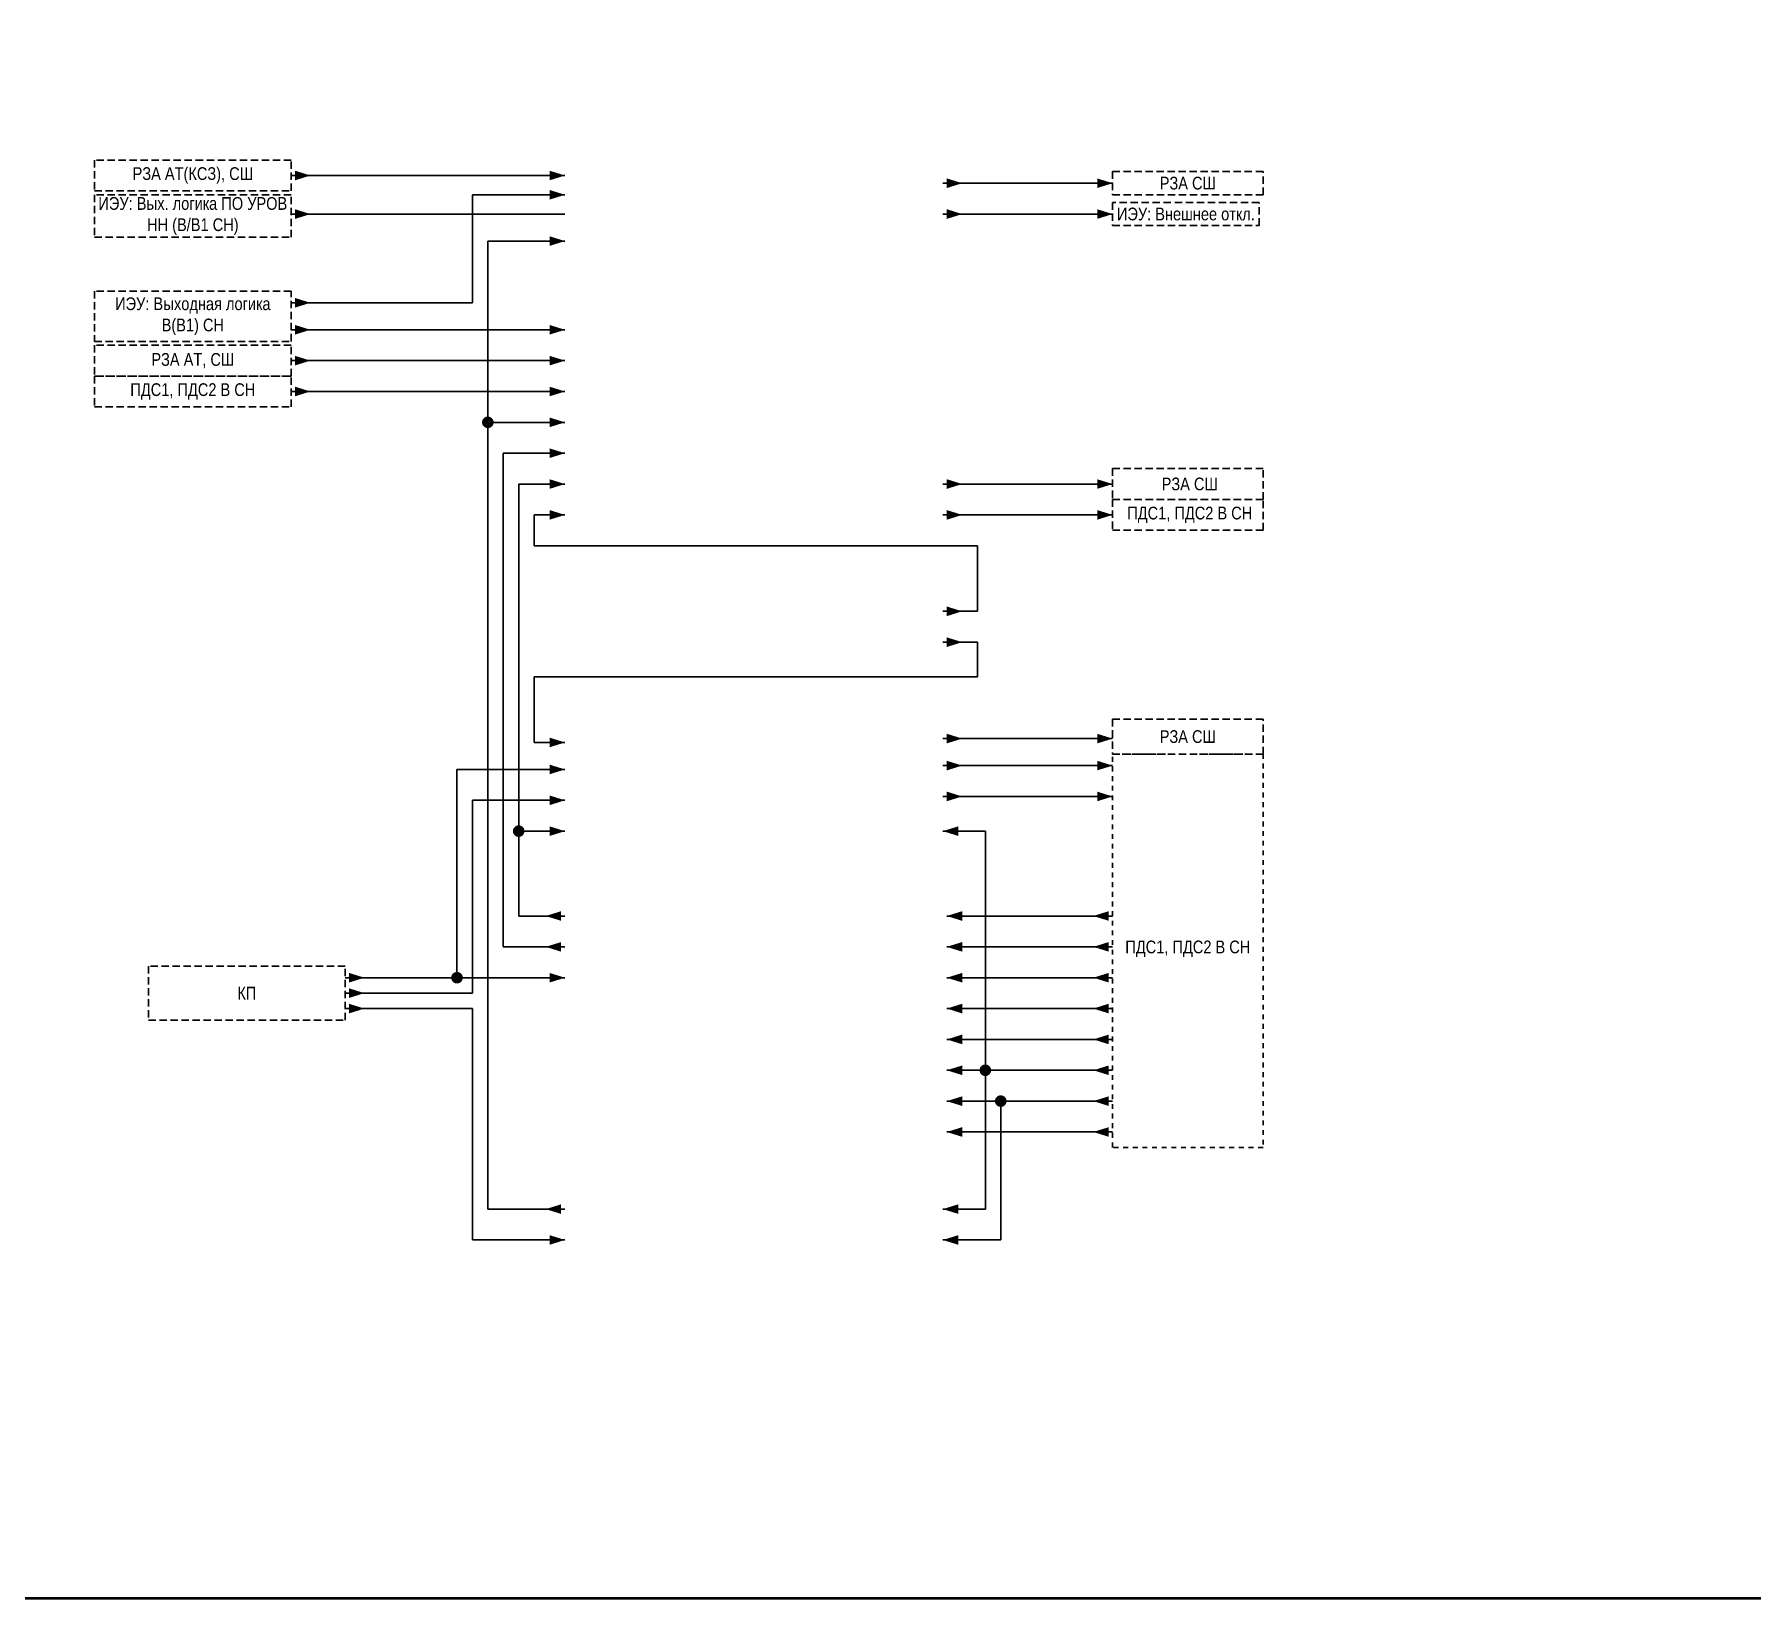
# Model space of a CAD drawing. Header units: millimetres. Extents: x 25558 to 49929, y 1902 to 19390.
# Drawn here: x 44072.4 to 44517.7, y 14521 to 14926.6 of the extents above; entities that cross this region are included whole.
import ezdxf

# ---------------------------------------------------------------- set-up
doc = ezdxf.new("R2010")
doc.units = ezdxf.units.MM
doc.linetypes.add('JIS_02_1.2', pattern=[2.5, 1.25, -1.25])
doc.linetypes.add('штриховая2', pattern=[9.525, 6.35, -3.175])
for name, color, linetype, lineweight in [('Основная', 7, 'Continuous', 30), ('Отключение_включение', 1, 'Continuous', 30), ('Тонкая', 7, 'Continuous', 5), ('Цепи внешние', 84, 'Continuous', 30), ('Цепи внутренние', 5, 'Continuous', 30)]:
    doc.layers.add(name, color=color, linetype=linetype, lineweight=lineweight)
doc.styles.add('Narrow', font='ARIALN.TTF')

# ---------------------------------------------------------------- blocks, each defined once
blk = doc.blocks.new('Point')
at = {"layer": 'Основная', "color": 0, "const_width": 1.5}
blk.add_lwpolyline([(-0.75, 0, 1), (0.75, 0, 1)], format="xyb", close=True, dxfattribs=at)

msp = doc.modelspace()

# ---------------------------------------------------------------- linework, layer by layer
at = {"layer": 'Основная', "color": 5}
msp.add_lwpolyline([(44190, 14622), (44210, 14622)], dxfattribs=at)
at = {"layer": 'Отключение_включение'}
for p, q in [((44308, 14888), (44352, 14888)), ((44308, 14880), (44352, 14880)), ((44352, 14802), (44308, 14802)), ((44182, 14736), (44210, 14736)), ((44352, 14737), (44308, 14737)), ((44186, 14728), (44186, 14678)), ((44186, 14728), (44210, 14728)), ((44352, 14729), (44308, 14729)), ((44210, 14682), (44186, 14682))]:
    msp.add_line(p, q, dxfattribs=at)
for points in [[(44313, 14888, 0, 2.5, 0), (44309, 14888, 0, 0, 0)], [(44352, 14888, 0, 2.5, 0), (44348, 14888, 0, 0, 0)], [(44313, 14880, 0, 2.5, 0), (44309, 14880, 0, 0, 0)], [(44352, 14880, 0, 2.5, 0), (44348, 14880, 0, 0, 0)], [(44313, 14802, 0, 2.5, 0), (44309, 14802, 0, 0, 0)], [(44352, 14802, 0, 2.5, 0), (44348, 14802, 0, 0, 0)], [(44313, 14737, 0, 2.5, 0), (44309, 14737, 0, 0, 0)], [(44352, 14737, 0, 2.5, 0), (44348, 14737, 0, 0, 0)], [(44313, 14729, 0, 2.5, 0), (44309, 14729, 0, 0, 0)], [(44352, 14729, 0, 2.5, 0), (44348, 14729, 0, 0, 0)], [(44210, 14682, 0, 2.5, 0), (44206, 14682, 0, 0, 0)]]:
    msp.add_lwpolyline(points, format="xyseb", dxfattribs=at)
for points in [[(44182, 14682), (44182, 14736)], [(44153, 14682), (44186, 14682)], [(44153, 14678), (44186, 14678)]]:
    msp.add_lwpolyline(points, dxfattribs=at)
at = {"layer": 'Отключение_включение', "ltscale": 0.3}
for points in [[(44210, 14736, 0, 2.5, 0), (44206, 14736, 0, 0, 0)], [(44210, 14728, 0, 2.5, 0), (44206, 14728, 0, 0, 0)], [(44158, 14682, 0, 2.5, 0), (44154, 14682, 0, 0, 0)], [(44158, 14678, 0, 2.5, 0), (44154, 14678, 0, 0, 0)]]:
    msp.add_lwpolyline(points, format="xyseb", dxfattribs=at)
at = {"layer": 'Тонкая', "color": 3, "lineweight": 50}
msp.add_lwpolyline([(44543, 14521), (43949, 14521), (43949, 15361), (44543, 15361)], close=True, dxfattribs=at)
at = {"layer": 'Цепи внешние', "ltscale": 0.3}
for p, q in [((44210, 14890), (44139, 14890)), ((44210, 14842), (44139, 14842)), ((44210, 14834), (44139, 14834)), ((44352, 14810), (44308, 14810)), ((44352, 14744), (44308, 14744)), ((44319, 14720), (44308, 14720)), ((44319, 14658), (44319, 14720)), ((44186, 14674), (44153, 14674)), ((44186, 14614), (44186, 14674)), ((44319, 14622), (44319, 14658))]:
    msp.add_line(p, q, dxfattribs=at)
at = {"layer": 'Цепи внешние'}
for p, q in [((44323, 14650), (44323, 14614)), ((44323, 14614), (44308, 14614))]:
    msp.add_line(p, q, dxfattribs=at)
at = {"layer": 'Цепи внешние', "linetype": 'штриховая2', "ltscale": 0.3}
for points in [[(44139, 14894), (44088, 14894), (44088, 14886), (44139, 14886)], [(44391, 14891), (44352, 14891), (44352, 14885), (44391, 14885)], [(44139, 14846), (44088, 14846), (44088, 14838), (44139, 14838)], [(44139, 14838), (44088, 14838), (44088, 14830), (44139, 14830)], [(44391, 14814), (44352, 14814), (44352, 14806), (44391, 14806)], [(44391, 14806), (44352, 14806), (44352, 14798), (44391, 14798)], [(44391, 14749), (44352, 14749), (44352, 14740), (44391, 14740)], [(44153, 14685), (44102, 14685), (44102, 14671), (44153, 14671)]]:
    msp.add_lwpolyline(points, close=True, dxfattribs=at)
at = {"layer": 'Цепи внешние', "ltscale": 0.3}
for points in [[(44144, 14890, 0, 2.5, 0), (44140, 14890, 0, 0, 0)], [(44210, 14890, 0, 2.5, 0), (44206, 14890, 0, 0, 0)], [(44144, 14842, 0, 2.5, 0), (44140, 14842, 0, 0, 0)], [(44210, 14842, 0, 2.5, 0), (44206, 14842, 0, 0, 0)], [(44144, 14834, 0, 2.5, 0), (44140, 14834, 0, 0, 0)], [(44210, 14834, 0, 2.5, 0), (44206, 14834, 0, 0, 0)], [(44313, 14810, 0, 2.5, 0), (44309, 14810, 0, 0, 0)], [(44352, 14810, 0, 2.5, 0), (44348, 14810, 0, 0, 0)], [(44313, 14744, 0, 2.5, 0), (44309, 14744, 0, 0, 0)], [(44352, 14744, 0, 2.5, 0), (44348, 14744, 0, 0, 0)], [(44308, 14720, 0, 2.5, 0), (44312, 14720, 0, 0, 0)], [(44309, 14698, 0, 2.5, 0), (44313, 14698, 0, 0, 0)], [(44347, 14698, 0, 2.5, 0), (44351, 14698, 0, 0, 0)], [(44309, 14690, 0, 2.5, 0), (44313, 14690, 0, 0, 0)], [(44347, 14690, 0, 2.5, 0), (44351, 14690, 0, 0, 0)], [(44309, 14682, 0, 2.5, 0), (44313, 14682, 0, 0, 0)], [(44347, 14682, 0, 2.5, 0), (44351, 14682, 0, 0, 0)], [(44158, 14674, 0, 2.5, 0), (44154, 14674, 0, 0, 0)], [(44309, 14674, 0, 2.5, 0), (44313, 14674, 0, 0, 0)], [(44347, 14674, 0, 2.5, 0), (44351, 14674, 0, 0, 0)], [(44309, 14666, 0, 2.5, 0), (44313, 14666, 0, 0, 0)], [(44347, 14666, 0, 2.5, 0), (44351, 14666, 0, 0, 0)], [(44309, 14658, 0, 2.5, 0), (44313, 14658, 0, 0, 0)], [(44347, 14658, 0, 2.5, 0), (44351, 14658, 0, 0, 0)], [(44309, 14650, 0, 2.5, 0), (44313, 14650, 0, 0, 0)], [(44347, 14650, 0, 2.5, 0), (44351, 14650, 0, 0, 0)], [(44309, 14642, 0, 2.5, 0), (44313, 14642, 0, 0, 0)], [(44347, 14642, 0, 2.5, 0), (44351, 14642, 0, 0, 0)], [(44308, 14622, 0, 2.5, 0), (44312, 14622, 0, 0, 0)], [(44210, 14614, 0, 2.5, 0), (44206, 14614, 0, 0, 0)], [(44308, 14614, 0, 2.5, 0), (44312, 14614, 0, 0, 0)]]:
    msp.add_lwpolyline(points, format="xyseb", dxfattribs=at)
at = {"layer": 'Цепи внешние', "linetype": 'JIS_02_1.2'}
msp.add_lwpolyline([(44352, 14740), (44391, 14740), (44391, 14638), (44352, 14638)], close=True, dxfattribs=at)
at = {"layer": 'Цепи внешние', "ltscale": 0.3}
for points in [[(44352, 14698), (44309, 14698)], [(44352, 14690), (44309, 14690)], [(44352, 14682), (44309, 14682)], [(44352, 14674), (44309, 14674)], [(44352, 14666), (44309, 14666)], [(44319, 14622), (44308, 14622)], [(44186, 14614), (44210, 14614)]]:
    msp.add_lwpolyline(points, dxfattribs=at)
at = {"layer": 'Цепи внешние'}
for points in [[(44352, 14658), (44309, 14658)], [(44352, 14650), (44309, 14650)], [(44352, 14642), (44309, 14642)]]:
    msp.add_lwpolyline(points, dxfattribs=at)
at = {"layer": 'Цепи внутренние', "ltscale": 0.3}
for p, q in [((44210, 14885), (44186, 14885)), ((44186, 14857), (44186, 14885)), ((44210, 14880), (44139, 14880)), ((44190, 14826), (44190, 14873)), ((44190, 14873), (44210, 14873)), ((44139, 14857), (44186, 14857)), ((44210, 14850), (44139, 14850)), ((44190, 14622), (44190, 14826)), ((44190, 14826), (44210, 14826)), ((44194, 14690), (44194, 14818)), ((44194, 14818), (44210, 14818)), ((44198, 14720), (44198, 14810)), ((44198, 14810), (44210, 14810)), ((44202, 14802), (44210, 14802)), ((44202, 14802), (44202, 14794)), ((44317, 14794), (44202, 14794)), ((44317, 14794), (44317, 14777)), ((44308, 14777), (44317, 14777)), ((44308, 14769), (44317, 14769)), ((44317, 14769), (44317, 14760)), ((44317, 14769), (44317, 14769)), ((44317, 14760), (44202, 14760)), ((44202, 14760), (44202, 14743)), ((44202, 14743), (44210, 14743)), ((44210, 14720), (44198, 14720)), ((44210, 14690), (44194, 14690))]:
    msp.add_line(p, q, dxfattribs=at)
for points in [[(44210, 14885, 0, 2.5, 0), (44206, 14885, 0, 0, 0)], [(44144, 14880, 0, 2.5, 0), (44140, 14880, 0, 0, 0)], [(44210, 14873, 0, 2.5, 0), (44206, 14873, 0, 0, 0)], [(44144, 14857, 0, 2.5, 0), (44140, 14857, 0, 0, 0)], [(44144, 14850, 0, 2.5, 0), (44140, 14850, 0, 0, 0)], [(44210, 14850, 0, 2.5, 0), (44206, 14850, 0, 0, 0)], [(44210, 14826, 0, 2.5, 0), (44206, 14826, 0, 0, 0)], [(44210, 14818, 0, 2.5, 0), (44206, 14818, 0, 0, 0)], [(44210, 14810, 0, 2.5, 0), (44206, 14810, 0, 0, 0)], [(44210, 14802, 0, 2.5, 0), (44206, 14802, 0, 0, 0)], [(44313, 14777, 0, 2.5, 0), (44309, 14777, 0, 0, 0)], [(44313, 14769, 0, 2.5, 0), (44309, 14769, 0, 0, 0)], [(44210, 14743, 0, 2.5, 0), (44206, 14743, 0, 0, 0)], [(44210, 14720, 0, 2.5, 0), (44206, 14720, 0, 0, 0)], [(44205, 14698, 0, 2.5, 0), (44209, 14698, 0, 0, 0)], [(44205, 14690, 0, 2.5, 0), (44209, 14690, 0, 0, 0)], [(44205, 14622, 0, 2.5, 0), (44209, 14622, 0, 0, 0)]]:
    msp.add_lwpolyline(points, format="xyseb", dxfattribs=at)
at = {"layer": 'Цепи внутренние', "linetype": 'штриховая2', "ltscale": 0.3}
for points in [[(44139, 14885), (44088, 14885), (44088, 14874), (44139, 14874)], [(44390, 14883), (44352, 14883), (44352, 14877), (44390, 14877)], [(44139, 14860), (44088, 14860), (44088, 14847), (44139, 14847)]]:
    msp.add_lwpolyline(points, close=True, dxfattribs=at)
at = {"layer": 'Цепи внутренние', "ltscale": 0.3}
for points in [[(44198, 14698), (44198, 14720)], [(44210, 14698), (44198, 14698)]]:
    msp.add_lwpolyline(points, dxfattribs=at)

# ---------------------------------------------------------------- block references
at = {"layer": 'Отключение_включение'}
msp.add_blockref('Point', (44182, 14682), dxfattribs=at)
at = {"layer": 'Цепи внешние'}
for p in [(44319, 14658), (44323, 14650)]:
    msp.add_blockref('Point', p, dxfattribs=at)
at = {"layer": 'Цепи внутренние'}
for p in [(44190, 14826), (44198, 14720)]:
    msp.add_blockref('Point', p, dxfattribs=at)

# ---------------------------------------------------------------- texts
at = {"layer": 'Основная', "char_height": 3.3, "attachment_point": 5, "style": 'Narrow'}
for s, insert, width in [('РЗА АТ(КСЗ), СШ', (44113.5, 14890), 51), ('РЗА СШ', (44371.5, 14888), 39), ('ИЭУ: Вых. логика ПО УРОВ НН (В/В1 СН)', (44113.5, 14879.5), 51), ('ИЭУ: Внешнее откл.', (44371, 14880), 38), ('ИЭУ: Выходная логика В(В1) СН', (44113.5, 14853.5), 46.286), ('РЗА АТ, СШ', (44113.5, 14842), 51), ('ПДС1, ПДС2 В СН', (44113.5, 14834), 51), ('РЗА СШ', (44372, 14810), 39), ('ПДС1, ПДС2 В СН', (44372, 14802), 39), ('РЗА СШ', (44371.5, 14744.5), 39), ('ПДС1, ПДС2 В СН', (44371.5, 14689.5), 39), ('КП', (44127.5, 14678), 51)]:
    msp.add_mtext(s, dxfattribs=dict(at, insert=insert, width=width))

doc.saveas('drawing.dxf')
